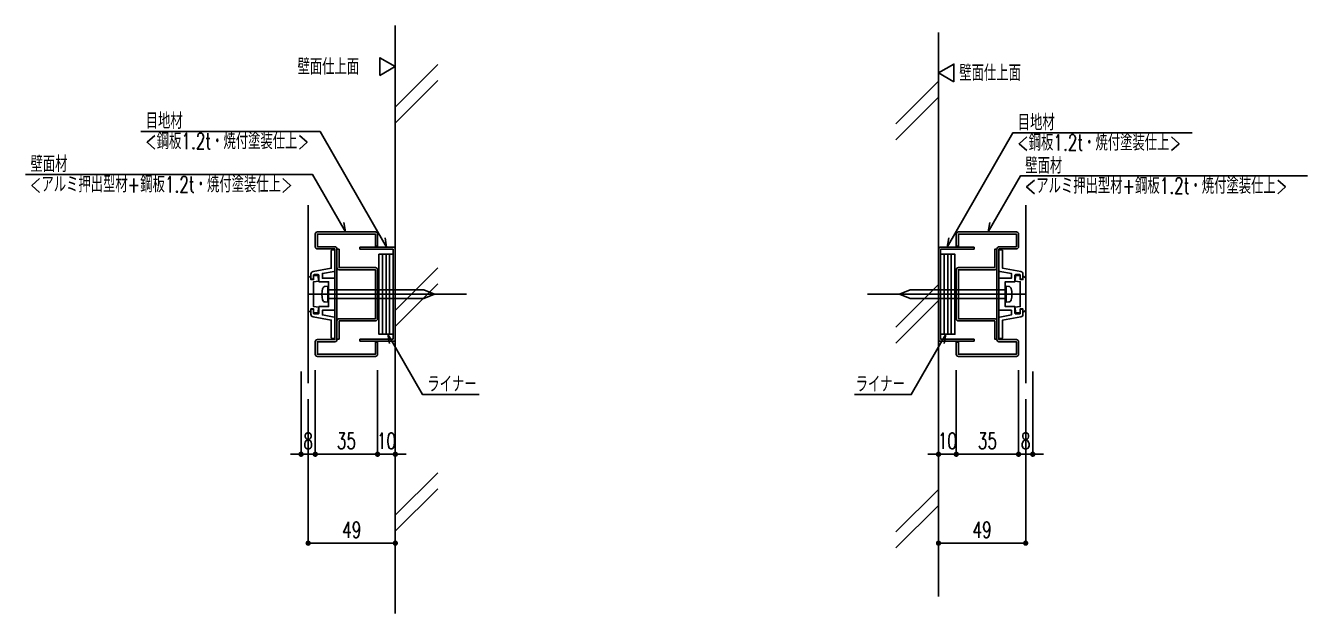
# Model space of a CAD drawing. Extents: x 21 to 47673, y 9 to 26406.
# Drawn here: x 4432 to 5153, y 21655 to 21986 of the extents above; entities that cross this region are included whole.
import ezdxf

# ---------------------------------------------------------------- set-up
doc = ezdxf.new("R2010")
doc.units = 0
doc.header["$LTSCALE"] = 10
doc.header["$PDMODE"] = 35
doc.header["$PDSIZE"] = 5
for name, color, linetype in [('_別途', 6, 'Continuous'), ('_基準', 1, 'Continuous'), ('_文字', 3, 'Continuous'), ('_製品', 4, 'Continuous'), ('_製品寸法', 9, 'Continuous'), ('_躯体', 8, 'Continuous')]:
    doc.layers.add(name, color=color, linetype=linetype)
doc.styles.add('OKAMURA', font='simplex8.shx', dxfattribs={"width": 0.7, "bigfont": 'BIGFONT.shx'})
doc.dimstyles.new('OKAMURA-003', dxfattribs={"dimscale": 3, "dimtxt": 3, "dimasz": 1, "dimexe": 0, "dimexo": 3, "dimgap": 1, "dimtad": 1, "dimdec": 3, "dimdsep": 46, "dimtxsty": 'OKAMURA', "dimblk1": 'DOT', "dimblk2": 'DOT', "dimsah": 1, "dimcen": 0, "dimclrd": 9, "dimclre": 9, "dimclrt": 3, "dimadec": 0, "dimazin": 0, "dimtfac": 1, "dimtdec": 3, "dimtix": 1, "dimtmove": 2, "dimatfit": 3, "dimldrblk": 'NONE', "dimfxl": 0, "dimtolj": 1, "dimarcsym": 0})

# ---------------------------------------------------------------- blocks, each defined once
blk = doc.blocks.new('*U111')
at = {"color": 0, "linetype": 'ByBlock', "lineweight": -2}
blk.add_lwpolyline([(4.37, 1.46, 0.31293), (3.21, 2.86, 0.136041), (-3.21, 2.86, 0.312931), (-4.37, 1.46), (-4.5, 0), (4.5, 0)], format="xyb", close=True, dxfattribs=at)
blk.add_lwpolyline([(2.5, -53.96), (2.5, 0), (-2.5, 0), (-2.5, -53.96), (0, -60)], close=True, dxfattribs=at)
blk = doc.blocks.new('目地材')
at = {"layer": '_製品'}
for p, q in [((0, 25.3), (0, -25.3)), ((1.2, 26.5), (20, 26.5)), ((1.2, 25.3), (20, 25.3)), ((1.2, 25.3), (1.2, -25.3)), ((20, 25.3), (20, 26.5)), ((1.2, -25.3), (20, -25.3)), ((1.2, -26.5), (20, -26.5)), ((20, -25.3), (20, -26.5))]:
    blk.add_line(p, q, dxfattribs=at)
for centre, start, end in [((1.2, 25.3), 90, 180), ((1.2, -25.3), 180, 270)]:
    blk.add_arc(centre, 1.2, start, end, dxfattribs=at)
blk = doc.blocks.new('A$C7DE3295E')
at = {"layer": '_製品'}
for points in [[(35, 26.7), (35, 33.8, 0.414214), (33.8, 35), (1.2, 35, 0.414214), (0, 33.8), (0, 27), (1.2, 27), (1.2, 33.8), (33.8, 33.8), (33.8, 26.7), (24, 26.7, 0.414214), (22.8, 25.5), (22.8, -25.5, 0.414214), (24, -26.7), (33.8, -26.7), (33.8, -33.8), (1.2, -33.8), (1.2, -27), (0, -27), (0, -33.8, 0.414214), (1.2, -35), (33.8, -35, 0.414214), (35, -33.8), (35, -26.7, 0.414214), (33.8, -25.5), (24, -25.5), (24, 25.3), (24, 25.5), (33.8, 25.5, 0.414214)], [(22.8, 15), (22.8, 25.25), (21.6, 25.25), (21.6, 15), (1.2, 15, 0.414214), (0, 13.8), (0, -13.8, 0.414214), (1.2, -15), (21.6, -15), (21.6, -25.25), (22.8, -25.25), (22.8, -15, 0.414214), (21.6, -13.8), (1.2, -13.8), (1.2, 13.8), (21.6, 13.8, 0.414214)], [(33, 10.7, -0.414214), (33.3, 11), (35.7, 11, -0.414214), (36, 10.7), (36, 8.8, 0.414214), (36.3, 8.5), (37.2, 8.5, 0.414214), (37.5, 8.8), (37.5, 11.29, 0.36397), (36.26, 12.77), (26, 14.58), (26, 24.5, 0.414214), (25.5, 25), (24.5, 25, 0.414214), (24, 24.5), (24, 13.32, 0.36397), (24.41, 12.83), (31, 11.66), (31, 9), (24.5, 9, 0.414214), (24, 8.5), (24, 0.3), (24.3, 0), (24, -0.3), (24, -8.5, 0.414214), (24.5, -9), (31, -9), (31, -11.66), (24.41, -12.83, 0.36397), (24, -13.32), (24, -24.5, 0.414214), (24.5, -25), (25.5, -25, 0.414214), (26, -24.5), (26, -14.58), (36.26, -12.77, 0.36397), (37.5, -11.29), (37.5, -8.8, 0.414214), (37.2, -8.5), (36.3, -8.5, 0.414214), (36, -8.8), (36, -10.7, -0.414214), (35.7, -11), (33.3, -11, -0.414214), (33, -10.7), (33, -7), (27.5, -7), (27.5, -0.3), (27.2, 0), (27.5, 0.3), (27.5, 7), (33, 7)]]:
    blk.add_lwpolyline(points, format="xyb", close=True, dxfattribs=at)
blk.add_lwpolyline([(39, 9), (38, 10), (37.5, 10), (37.5, 8.25), (36, 8.25), (36, 10.5), (33.5, 10.5), (33, 7.3), (36, 7), (36, -7), (33, -7.3), (33.5, -10.5), (36, -10.5), (36, -8.25), (37.5, -8.25), (37.5, -10), (38, -10), (39, -9)], close=True, dxfattribs=at)
blk = doc.blocks.new('_DOT')
at = {"color": 0, "linetype": 'ByBlock'}
blk.add_line((-0.5, 0), (-1, 0), dxfattribs=at)
at = {"color": 0, "linetype": 'ByBlock', "const_width": 0.5}
blk.add_lwpolyline([(-0.25, 0, 1), (0.25, 0, 1)], format="xyb", close=True, dxfattribs=at)
blk = doc.blocks.new('*D1712')
at = {"layer": '_製品寸法', "color": 9, "lineweight": -2, "transparency": 16777216}
for p, q in [((-49, -59), (-49, -140)), ((0, -87.53), (0, -140)), ((-3, -140), (-46, -140))]:
    blk.add_line(p, q, dxfattribs=at)
at = {"layer": 'Defpoints', "color": 0, "transparency": 16777216}
for p in [(-49, -50), (0, -78.53), (-49, -140)]:
    blk.add_point(p, dxfattribs=at)
at = {"layer": '_製品寸法', "color": 9, "lineweight": -2, "transparency": 16777216, "xscale": 3, "yscale": 3, "zscale": 3, "rotation": 180}
blk.add_blockref('_DOT', (-49, -140), dxfattribs=at)
at = {"layer": '_製品寸法', "color": 9, "lineweight": -2, "transparency": 16777216, "xscale": 3, "yscale": 3, "zscale": 3}
blk.add_blockref('_DOT', (0, -140), dxfattribs=at)
at = {"layer": '_製品寸法', "color": 3, "transparency": 16777216, "insert": (-24.5, -132.5), "char_height": 9, "attachment_point": 5, "style": 'OKAMURA'}
blk.add_mtext('\\A1;49', dxfattribs=at)
blk = doc.blocks.new('_None')
blk = doc.blocks.new('*D1713')
at = {"layer": '_製品寸法', "color": 9, "lineweight": -2, "transparency": 16777216}
for p, q in [((-10, -42.8), (-10, -90)), ((-13, -90), (-16, -90)), ((0, -90), (-10, -90)), ((0, -87.53), (0, -90)), ((3, -90), (6, -90))]:
    blk.add_line(p, q, dxfattribs=at)
at = {"layer": 'Defpoints', "color": 0, "transparency": 16777216}
for p in [(-10, -33.8), (0, -78.53), (-10, -90)]:
    blk.add_point(p, dxfattribs=at)
at = {"layer": '_製品寸法', "color": 9, "lineweight": -2, "transparency": 16777216, "xscale": 3, "yscale": 3, "zscale": 3}
blk.add_blockref('_DOT', (-10, -90), dxfattribs=at)
at = {"layer": '_製品寸法', "color": 9, "lineweight": -2, "transparency": 16777216, "xscale": 3, "yscale": 3, "zscale": 3, "rotation": 180}
blk.add_blockref('_DOT', (0, -90), dxfattribs=at)
at = {"layer": '_製品寸法', "color": 3, "transparency": 16777216, "insert": (-5, -82.5), "char_height": 9, "attachment_point": 5, "style": 'OKAMURA'}
blk.add_mtext('\\A1;10', dxfattribs=at)
blk = doc.blocks.new('*D1714')
at = {"layer": '_製品寸法', "color": 9, "lineweight": -2, "transparency": 16777216}
for p, q in [((-45, -42.8), (-45, -90)), ((-10, -42.8), (-10, -90)), ((-13, -90), (-42, -90))]:
    blk.add_line(p, q, dxfattribs=at)
at = {"layer": 'Defpoints', "color": 0, "transparency": 16777216}
for p in [(-45, -33.8), (-10, -33.8), (-45, -90)]:
    blk.add_point(p, dxfattribs=at)
at = {"layer": '_製品寸法', "color": 9, "lineweight": -2, "transparency": 16777216, "xscale": 3, "yscale": 3, "zscale": 3, "rotation": 180}
blk.add_blockref('_DOT', (-45, -90), dxfattribs=at)
at = {"layer": '_製品寸法', "color": 9, "lineweight": -2, "transparency": 16777216, "xscale": 3, "yscale": 3, "zscale": 3}
blk.add_blockref('_DOT', (-10, -90), dxfattribs=at)
at = {"layer": '_製品寸法', "color": 3, "transparency": 16777216, "insert": (-27.5, -82.5), "char_height": 9, "attachment_point": 5, "style": 'OKAMURA'}
blk.add_mtext('\\A1;35', dxfattribs=at)
blk = doc.blocks.new('*D1715')
at = {"layer": '_製品寸法', "color": 9, "lineweight": -2, "transparency": 16777216}
for p, q in [((-45, -42.8), (-45, -90)), ((-53, -43.4), (-53, -90)), ((-56, -90), (-59, -90)), ((-45, -90), (-53, -90)), ((-42, -90), (-39, -90))]:
    blk.add_line(p, q, dxfattribs=at)
at = {"layer": 'Defpoints', "color": 0, "transparency": 16777216}
for p in [(-53, -34.4), (-45, -33.8), (-53, -90)]:
    blk.add_point(p, dxfattribs=at)
at = {"layer": '_製品寸法', "color": 9, "lineweight": -2, "transparency": 16777216, "xscale": 3, "yscale": 3, "zscale": 3}
blk.add_blockref('_DOT', (-53, -90), dxfattribs=at)
at = {"layer": '_製品寸法', "color": 9, "lineweight": -2, "transparency": 16777216, "xscale": 3, "yscale": 3, "zscale": 3, "rotation": 180}
blk.add_blockref('_DOT', (-45, -90), dxfattribs=at)
at = {"layer": '_製品寸法', "color": 3, "transparency": 16777216, "insert": (-49, -82.5), "char_height": 9, "attachment_point": 5, "style": 'OKAMURA'}
blk.add_mtext('\\A1;8', dxfattribs=at)
blk = doc.blocks.new('SS_WALL1')
at = {"layer": '_別途'}
for p, q in [((23.92, 122.33), (0, 98.41)), ((23.92, 113.31), (0, 89.39)), ((23.92, 7.98), (0, -15.94)), ((23.92, -1.04), (0, -24.95)), ((23.92, -107.23), (0, -131.15)), ((23.92, -116.25), (0, -140.17))]:
    blk.add_line(p, q, dxfattribs=at)
blk = doc.blocks.new('*D1721')
at = {"layer": '_製品寸法', "color": 9, "lineweight": -2, "transparency": 16777216}
for p, q in [((49, -59), (49, -140)), ((0, -87.53), (0, -140)), ((3, -140), (46, -140))]:
    blk.add_line(p, q, dxfattribs=at)
at = {"layer": 'Defpoints', "color": 0, "transparency": 16777216}
for p in [(49, -50), (0, -78.53), (49, -140)]:
    blk.add_point(p, dxfattribs=at)
at = {"layer": '_製品寸法', "color": 9, "lineweight": -2, "transparency": 16777216, "xscale": 3, "yscale": 3, "zscale": 3, "rotation": 180}
blk.add_blockref('_DOT', (0, -140), dxfattribs=at)
at = {"layer": '_製品寸法', "color": 9, "lineweight": -2, "transparency": 16777216, "xscale": 3, "yscale": 3, "zscale": 3}
blk.add_blockref('_DOT', (49, -140), dxfattribs=at)
at = {"layer": '_製品寸法', "color": 3, "transparency": 16777216, "insert": (24.5, -132.5), "char_height": 9, "attachment_point": 5, "style": 'OKAMURA'}
blk.add_mtext('\\A1;49', dxfattribs=at)
blk = doc.blocks.new('*D1722')
at = {"layer": '_製品寸法', "color": 9, "lineweight": -2, "transparency": 16777216}
for p, q in [((10, -42.8), (10, -90)), ((-3, -90), (-6, -90)), ((0, -87.53), (0, -90)), ((0, -90), (10, -90)), ((13, -90), (16, -90))]:
    blk.add_line(p, q, dxfattribs=at)
at = {"layer": 'Defpoints', "color": 0, "transparency": 16777216}
for p in [(10, -33.8), (0, -78.53), (10, -90)]:
    blk.add_point(p, dxfattribs=at)
at = {"layer": '_製品寸法', "color": 9, "lineweight": -2, "transparency": 16777216, "xscale": 3, "yscale": 3, "zscale": 3}
blk.add_blockref('_DOT', (0, -90), dxfattribs=at)
at = {"layer": '_製品寸法', "color": 9, "lineweight": -2, "transparency": 16777216, "xscale": 3, "yscale": 3, "zscale": 3, "rotation": 180}
blk.add_blockref('_DOT', (10, -90), dxfattribs=at)
at = {"layer": '_製品寸法', "color": 3, "transparency": 16777216, "insert": (5, -82.5), "char_height": 9, "attachment_point": 5, "style": 'OKAMURA'}
blk.add_mtext('\\A1;10', dxfattribs=at)
blk = doc.blocks.new('*D1723')
at = {"layer": '_製品寸法', "color": 9, "lineweight": -2, "transparency": 16777216}
for p, q in [((10, -42.8), (10, -90)), ((45, -42.8), (45, -90)), ((13, -90), (42, -90))]:
    blk.add_line(p, q, dxfattribs=at)
at = {"layer": 'Defpoints', "color": 0, "transparency": 16777216}
for p in [(10, -33.8), (45, -33.8), (45, -90)]:
    blk.add_point(p, dxfattribs=at)
at = {"layer": '_製品寸法', "color": 9, "lineweight": -2, "transparency": 16777216, "xscale": 3, "yscale": 3, "zscale": 3, "rotation": 180}
blk.add_blockref('_DOT', (10, -90), dxfattribs=at)
at = {"layer": '_製品寸法', "color": 9, "lineweight": -2, "transparency": 16777216, "xscale": 3, "yscale": 3, "zscale": 3}
blk.add_blockref('_DOT', (45, -90), dxfattribs=at)
at = {"layer": '_製品寸法', "color": 3, "transparency": 16777216, "insert": (27.5, -82.5), "char_height": 9, "attachment_point": 5, "style": 'OKAMURA'}
blk.add_mtext('\\A1;35', dxfattribs=at)
blk = doc.blocks.new('*D1724')
at = {"layer": '_製品寸法', "color": 9, "lineweight": -2, "transparency": 16777216}
for p, q in [((45, -42.8), (45, -90)), ((53, -43.4), (53, -90)), ((42, -90), (39, -90)), ((45, -90), (53, -90)), ((56, -90), (59, -90))]:
    blk.add_line(p, q, dxfattribs=at)
at = {"layer": 'Defpoints', "color": 0, "transparency": 16777216}
for p in [(45, -33.8), (53, -34.4), (53, -90)]:
    blk.add_point(p, dxfattribs=at)
at = {"layer": '_製品寸法', "color": 9, "lineweight": -2, "transparency": 16777216, "xscale": 3, "yscale": 3, "zscale": 3}
blk.add_blockref('_DOT', (45, -90), dxfattribs=at)
at = {"layer": '_製品寸法', "color": 9, "lineweight": -2, "transparency": 16777216, "xscale": 3, "yscale": 3, "zscale": 3, "rotation": 180}
blk.add_blockref('_DOT', (53, -90), dxfattribs=at)
at = {"layer": '_製品寸法', "color": 3, "transparency": 16777216, "insert": (49, -82.5), "char_height": 9, "attachment_point": 5, "style": 'OKAMURA'}
blk.add_mtext('\\A1;8', dxfattribs=at)
blk = doc.blocks.new('SS_WALL2')
at = {"layer": '_別途'}
for p, q in [((0, 122.33), (-23.92, 98.41)), ((0, 113.31), (-23.92, 89.39)), ((0, 7.98), (-23.92, -15.94)), ((0, -1.04), (-23.92, -24.95)), ((0, -107.23), (-23.92, -131.15)), ((0, -116.25), (-23.92, -140.17))]:
    blk.add_line(p, q, dxfattribs=at)
blk = doc.blocks.new('*U1711')
at = {"layer": '_基準'}
for p, q in [((-49, 50), (-49, -50)), ((-49, 0), (40, 0))]:
    blk.add_line(p, q, dxfattribs=at)
at = {"layer": '_文字', "color": 9}
blk.add_lwpolyline([(-8.6603, 122.9668), (-8.6603, 132.9668), (0, 127.9668)], close=True, dxfattribs=at)
for points in [[(-5.8036, 31.7401), (-4.8796, 26.5), (-42.291, 91.5915), (-143.0377, 91.5915)], [(-28.903, 40.24), (-27.9791, 35), (-46.5413, 67.2961), (-207.8308, 67.2961)], [(-3.276, -27.7401), (-4.2, -22.5), (15.3034, -56.4336), (47.213, -56.4336)]]:
    blk.add_lwpolyline(points, dxfattribs=at)
at = {"layer": '_製品'}
for points in [[(-7.2, -22.5), (-9.2, -22.5), (-9.2, 22.5), (-7.2, 22.5)], [(-5.2, -22.5), (-7.2, -22.5), (-7.2, 22.5), (-5.2, 22.5)], [(-3.2, -22.5), (-5.2, -22.5), (-5.2, 22.5), (-3.2, 22.5)], [(-1.2, -22.5), (-3.2, -22.5), (-3.2, 22.5), (-1.2, 22.5)]]:
    blk.add_lwpolyline(points, close=True, dxfattribs=at)
at = {"layer": '_躯体'}
blk.add_line((0, -179.4809), (0, 151.0364), dxfattribs=at)
blk.add_blockref('SS_WALL1', (0, 6.8447))
at = {"layer": '_製品', "xscale": -1}
for name, p in [('A$C7DE3295E', (-10, 0)), ('目地材', (0, 0))]:
    blk.add_blockref(name, p, dxfattribs=at)
at = {"layer": '_製品', "xscale": -1, "rotation": 90}
blk.add_blockref('*U111', (-38, 0), dxfattribs=at)
at = {"layer": '_文字', "style": 'OKAMURA', "width": 0.7}
for s, p in [('壁面仕上面', (-54.9803, 123.4668)), ('目地材', (-140.3209, 92.9555)), ('<鋼板1.2t・焼付塗装仕上>', (-140.6281, 81.581)), ('壁面材', (-205.114, 68.6602)), ('<アルミ押出型材+鋼板1.2t・焼付塗装仕上>', (-205.4212, 57.2856)), ('ライナー', (18.0202, -55.0696))]:
    blk.add_text(s, height=9, dxfattribs=at).set_placement(p)
at = {"layer": '_製品寸法'}
for base, p1, p2, picture, middle in [((-53, -90), (-45, -33.8), (-53, -34.4), '*D1715', (-49, -82.5)), ((-45, -90), (-10, -33.8), (-45, -33.8), '*D1714', (-27.5, -82.5)), ((-10, -90), (0, -78.5285), (-10, -33.8), '*D1713', (-5, -82.5)), ((-49, -140), (0, -78.5285), (-49, -50), '*D1712', (-24.5, -132.5))]:
    dim = blk.add_linear_dim(base=base, p1=p1, p2=p2, angle=180, dimstyle='OKAMURA-003', dxfattribs=at)
    dim.commit()
    dim.dimension.update_dxf_attribs({"geometry": picture, "text_midpoint": middle})
blk = doc.blocks.new('*U1720')
at = {"layer": '_基準'}
for p, q in [((49, 50), (49, -50)), ((49, 0), (-40, 0))]:
    blk.add_line(p, q, dxfattribs=at)
at = {"layer": '_文字', "color": 9}
blk.add_lwpolyline([(8.6603, 119.4541), (8.6603, 129.4541), (0, 124.4541)], close=True, dxfattribs=at)
for points in [[(5.8036, 31.7401), (4.8796, 26.5), (41.8216, 90.7748), (142.5684, 90.7748)], [(28.903, 40.24), (27.9791, 35), (46.0719, 66.4795), (207.3614, 66.4795)], [(3.276, -27.7401), (4.2, -22.5), (-15.3034, -56.4336), (-47.213, -56.4336)]]:
    blk.add_lwpolyline(points, dxfattribs=at)
at = {"layer": '_製品'}
for points in [[(1.2, -22.5), (3.2, -22.5), (3.2, 22.5), (1.2, 22.5)], [(3.2, -22.5), (5.2, -22.5), (5.2, 22.5), (3.2, 22.5)], [(5.2, -22.5), (7.2, -22.5), (7.2, 22.5), (5.2, 22.5)], [(7.2, -22.5), (9.2, -22.5), (9.2, 22.5), (7.2, 22.5)]]:
    blk.add_lwpolyline(points, close=True, dxfattribs=at)
at = {"layer": '_躯体'}
blk.add_line((0, -170), (0, 147.1654), dxfattribs=at)
blk.add_blockref('SS_WALL2', (0, -2.5459))
at = {"layer": '_製品'}
for name, p in [('A$C7DE3295E', (10, 0)), ('目地材', (0, 0))]:
    blk.add_blockref(name, p, dxfattribs=at)
at = {"layer": '_製品', "rotation": 270}
blk.add_blockref('*U111', (38, 0), dxfattribs=at)
at = {"layer": '_文字', "style": 'OKAMURA', "width": 0.7}
for s, p in [('壁面仕上面', (11.6603, 119.9541)), ('目地材', (44.5385, 92.1389)), ('<鋼板1.2t・焼付塗装仕上>', (44.2312, 80.7643)), ('壁面材', (48.7888, 67.8435)), ('<アルミ押出型材+鋼板1.2t・焼付塗装仕上>', (48.4816, 56.4689)), ('ライナー', (-46.5802, -55.0696))]:
    blk.add_text(s, height=9, dxfattribs=at).set_placement(p)
at = {"layer": '_製品寸法'}
for base, p1, p2, picture, middle in [((10, -90), (0, -78.5285), (10, -33.8), '*D1722', (5, -82.5)), ((45, -90), (10, -33.8), (45, -33.8), '*D1723', (27.5, -82.5)), ((53, -90), (45, -33.8), (53, -34.4), '*D1724', (49, -82.5)), ((49, -140), (0, -78.5285), (49, -50), '*D1721', (24.5, -132.5))]:
    dim = blk.add_linear_dim(base=base, p1=p1, p2=p2, dimstyle='OKAMURA-003', dxfattribs=at)
    dim.commit()
    dim.dimension.update_dxf_attribs({"geometry": picture, "text_midpoint": middle})

msp = doc.modelspace()

# ---------------------------------------------------------------- block references
for name, p in [('*U1711', (4640.0962, 21834.8243)), ('*U1720', (4945.4505, 21834.8243))]:
    msp.add_blockref(name, p)

doc.saveas('drawing.dxf')
